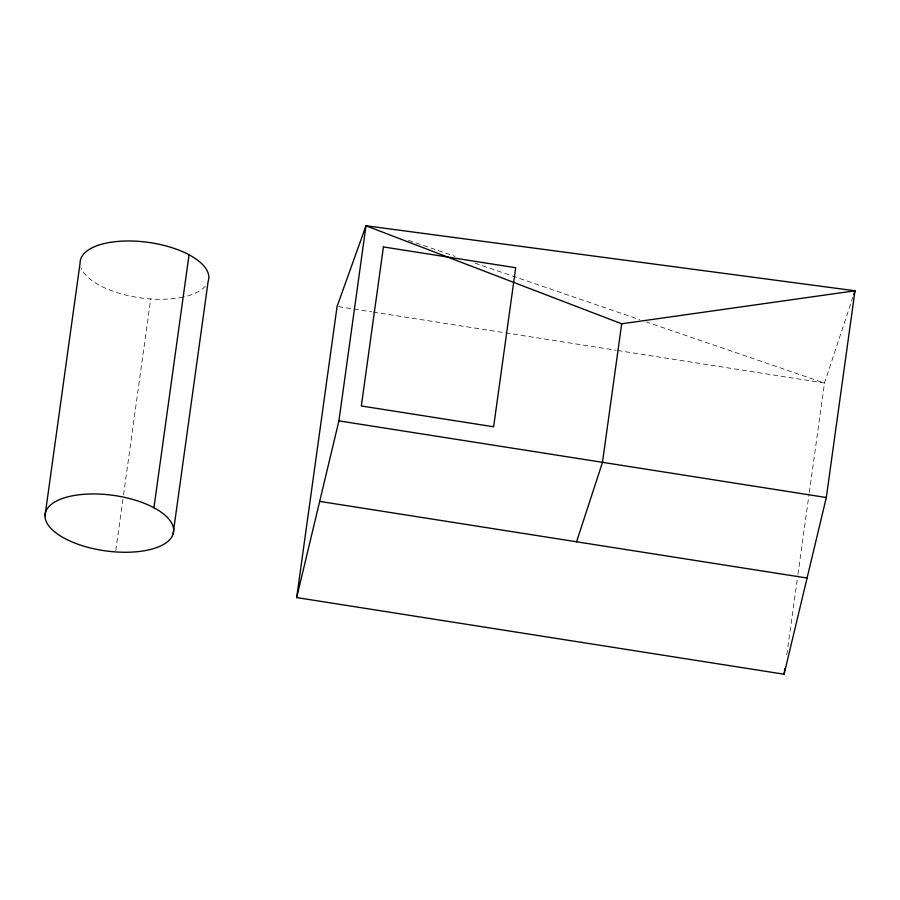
<?xml version="1.0" encoding="UTF-8"?>
<svg xmlns="http://www.w3.org/2000/svg" width="900" height="900" viewBox="0 0 900 900"><rect width="100%" height="100%" fill="white"/><g stroke="black" fill="none" stroke-linecap="round" stroke-linejoin="round"><path stroke-width="0.67" stroke-dasharray="4.5 3.38" d="M115.808 550.53L123.334 496.316M123.525 494.933L150.716 298.946M786.78 654.817L797.749 575.775M797.94 574.391L809.1 493.965M809.291 492.581L824.49 383.04L852.817 297.371M338.49 306.608L371.812 311.85M373.196 312.064L616.196 350.28M617.591 350.505L824.49 383.04L646.403 321.952M408.521 240.356L455.029 256.32M474.964 263.149L639.765 319.68M205.268 286.222A64.856 28.024 7.9 0 1 184.286 296.798M183.071 297.067A64.856 28.024 7.9 0 1 81 267.683"/><path stroke-width="1.35" d="M45 515.869L80.1 262.89A64.856 28.024 7.9 0 1 149.096 242.482A64.856 28.024 7.9 0 1 208.148 281.351L173.047 534.319A64.856 28.024 7.9 0 1 69.514 540.81A64.856 28.024 7.9 0 1 85.511 494.19A64.856 28.024 7.9 0 1 173.047 534.319M153.934 507.757L189.045 254.779M296.685 597.577L337.095 306.382L365.996 225.776L855 290.779L826.312 497.52L784.08 674.224L296.685 597.577L338.918 420.874L365.996 225.776L621.697 323.798L855 290.779L853.695 294.728M621.697 323.798L602.471 462.319L576.585 541.789M784.08 674.224L784.856 668.678M338.918 420.874L826.312 497.52M319.68 501.39L807.075 578.036M383.411 246.938L361.339 405.979L493.627 426.78L515.7 267.739L383.411 246.938"/></g></svg>
